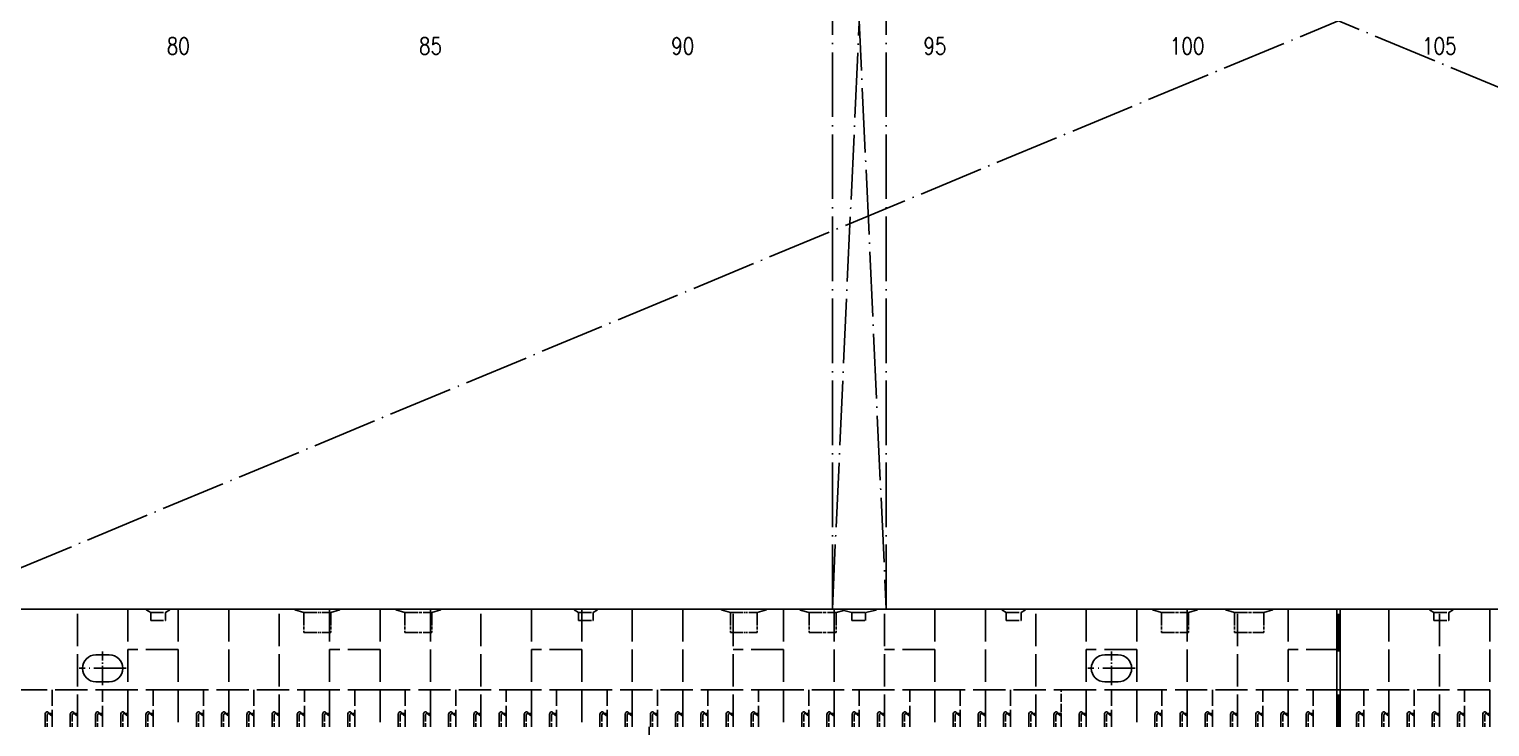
# Model space of a CAD drawing. Extents: x 415194 to 563994, y 453377 to 495577.
# Drawn here: x 480630 to 502346, y 468260 to 478635 of the extents above; entities that cross this region are included whole.
import ezdxf
from ezdxf.enums import TextEntityAlignment as Align

# ---------------------------------------------------------------- set-up
doc = ezdxf.new("R2010")
doc.units = 0
doc.header["$LTSCALE"] = 40
doc.header["$MEASUREMENT"] = 0
for name, pattern in [('ACAD_ISO02W100', [15, 12, -3]), ('ACAD_ISO03W100', [30, 12, -18]), ('ACAD_ISO04W100', [30.5, 24, -3, 0.5, -3]), ('ACAD_ISO05W100', [34, 24, -3, 0.5, -3, 0.5, -3])]:
    doc.linetypes.add(name, pattern=pattern)
doc.layers.get('0').update_dxf_attribs({"linetype": 'CONTINUOUS'})
for name, color, linetype in [('C-CEN', 4, 'ACAD_ISO04W100'), ('C-CON', 4, 'CONTINUOUS'), ('C-DAS', 4, 'ACAD_ISO02W100'), ('FRAME', 7, 'CONTINUOUS'), ('Y-CON', 2, 'CONTINUOUS'), ('Y-DAS', 2, 'ACAD_ISO02W100'), ('Y-H', 2, 'ACAD_ISO03W100')]:
    doc.layers.add(name, color=color, linetype=linetype)
doc.styles.add('ROMANS', font='romans.shx', dxfattribs={"width": 0.75, "height": 250, "bigfont": 'hzdx.shx'})

# ---------------------------------------------------------------- blocks, each defined once
blk = doc.blocks.new('A$C771200ED')
at = {"layer": 'C-CON', "linetype": 'ACAD_ISO05W100', "ltscale": 0.2}
for p, q in [((135, 350), (535, 350)), ((135, 50), (135, 350)), ((535, 50), (535, 350)), ((0, 12), (135, 50)), ((0, 12), (0, 0)), ((135, 50), (535, 50)), ((670, 12), (535, 50)), ((670, 12), (670, 0))]:
    blk.add_line(p, q, dxfattribs=at)

msp = doc.modelspace()

# ---------------------------------------------------------------- linework, layer by layer
for p, q in [((493221.4, 469995.4), (493221.4, 470010.4)), ((500071.4, 470010.4), (500071.4, 468260.4)), ((500121.4, 470010.4), (500121.4, 468260.4)), ((481821.4, 469330.4), (481621.4, 469330.4)), ((496821.4, 469330.4), (496621.4, 469330.4)), ((481621.4, 468930.4), (481821.4, 468930.4)), ((496621.4, 468930.4), (496821.4, 468930.4)), ((480866.4, 468442.3), (480866.4, 468260.4)), ((481241.4, 468442.3), (481241.4, 468260.4)), ((481616.4, 468442.3), (481616.4, 468260.4)), ((481991.4, 468442.3), (481991.4, 468260.4)), ((482366.4, 468442.3), (482366.4, 468260.4)), ((483116.4, 468442.3), (483116.4, 468260.4)), ((483491.4, 468442.3), (483491.4, 468260.4)), ((483866.4, 468442.3), (483866.4, 468260.4)), ((484241.4, 468442.3), (484241.4, 468260.4)), ((484616.4, 468442.3), (484616.4, 468260.4)), ((484991.4, 468442.3), (484991.4, 468260.4)), ((485366.4, 468442.3), (485366.4, 468260.4)), ((486116.4, 468442.3), (486116.4, 468260.4)), ((486491.4, 468442.3), (486491.4, 468260.4)), ((486866.4, 468442.3), (486866.4, 468260.4)), ((487241.4, 468442.3), (487241.4, 468260.4)), ((487616.4, 468442.3), (487616.4, 468260.4)), ((487991.4, 468442.3), (487991.4, 468260.4)), ((488366.4, 468442.3), (488366.4, 468260.4)), ((489116.4, 468442.3), (489116.4, 468260.4)), ((489491.4, 468442.3), (489491.4, 468260.4)), ((489866.4, 468442.3), (489866.4, 468260.4)), ((490241.4, 468442.3), (490241.4, 468260.4)), ((490616.4, 468442.3), (490616.4, 468260.4)), ((490991.4, 468442.3), (490991.4, 468260.4)), ((491366.4, 468442.3), (491366.4, 468260.4)), ((492116.4, 468442.3), (492116.4, 468260.4)), ((492491.4, 468442.3), (492491.4, 468260.4)), ((492866.4, 468442.3), (492866.4, 468260.4)), ((493241.4, 468442.3), (493241.4, 468260.4)), ((493616.4, 468442.3), (493616.4, 468260.4)), ((494366.4, 468442.3), (494366.4, 468260.4)), ((494741.4, 468442.3), (494741.4, 468260.4)), ((495116.4, 468442.3), (495116.4, 468260.4)), ((495491.4, 468442.3), (495491.4, 468260.4)), ((495866.4, 468442.3), (495866.4, 468260.4)), ((496241.4, 468442.3), (496241.4, 468260.4)), ((496616.4, 468442.3), (496616.4, 468260.4)), ((497366.4, 468442.3), (497366.4, 468260.4)), ((497741.4, 468442.3), (497741.4, 468260.4)), ((498116.4, 468442.3), (498116.4, 468260.4)), ((498491.4, 468442.3), (498491.4, 468260.4)), ((498866.4, 468442.3), (498866.4, 468260.4)), ((499241.4, 468442.3), (499241.4, 468260.4)), ((499616.4, 468442.3), (499616.4, 468260.4)), ((500366.4, 468442.3), (500366.4, 468260.4)), ((500741.4, 468442.3), (500741.4, 468260.4)), ((501116.4, 468442.3), (501116.4, 468260.4)), ((501491.4, 468442.3), (501491.4, 468260.4)), ((501866.4, 468442.3), (501866.4, 468260.4)), ((502241.4, 468442.3), (502241.4, 468260.4)), ((489845.9, 468260.4), (489845.9, 464600))]:
    msp.add_line(p, q)
for centre, radius, start, end in [((481621.4, 469130.4), 200, 90, 270), ((481821.4, 469130.4), 200, 270, 90), ((496621.4, 469130.4), 200, 90, 270), ((496821.4, 469130.4), 200, 270, 90), ((480916.4, 468442.3), 50, 139.69951, 180), ((480897.3, 468458.4), 25, 4.37837, 139.69951), ((480921.4, 468435.4), 25, 90, 180), ((481291.4, 468442.3), 50, 139.69951, 180), ((481272.3, 468458.4), 25, 4.37837, 139.69951), ((481296.4, 468435.4), 25, 90, 180), ((481666.4, 468442.3), 50, 139.69951, 180), ((481647.3, 468458.4), 25, 4.37837, 139.69951), ((481671.4, 468435.4), 25, 90, 180), ((482041.4, 468442.3), 50, 139.69951, 180), ((482022.3, 468458.4), 25, 4.37837, 139.69951), ((482046.4, 468435.4), 25, 90, 180), ((482416.4, 468442.3), 50, 139.69951, 180), ((482397.3, 468458.4), 25, 4.37837, 139.69951), ((482421.4, 468435.4), 25, 90, 180), ((483166.4, 468442.3), 50, 139.69951, 180), ((483147.3, 468458.4), 25, 4.37837, 139.69951), ((483171.4, 468435.4), 25, 90, 180), ((483541.4, 468442.3), 50, 139.69951, 180), ((483522.3, 468458.4), 25, 4.37837, 139.69951), ((483546.4, 468435.4), 25, 90, 180), ((483916.4, 468442.3), 50, 139.69951, 180), ((483897.3, 468458.4), 25, 4.37837, 139.69951), ((483921.4, 468435.4), 25, 90, 180), ((484291.4, 468442.3), 50, 139.69951, 180), ((484272.3, 468458.4), 25, 4.37837, 139.69951), ((484296.4, 468435.4), 25, 90, 180), ((484666.4, 468442.3), 50, 139.69951, 180), ((484647.3, 468458.4), 25, 4.37837, 139.69951), ((484671.4, 468435.4), 25, 90, 180), ((485041.4, 468442.3), 50, 139.69951, 180), ((485022.3, 468458.4), 25, 4.37837, 139.69951), ((485046.4, 468435.4), 25, 90, 180), ((485416.4, 468442.3), 50, 139.69951, 180), ((485397.3, 468458.4), 25, 4.37837, 139.69951), ((485421.4, 468435.4), 25, 90, 180), ((486166.4, 468442.3), 50, 139.69951, 180), ((486147.3, 468458.4), 25, 4.37837, 139.69951), ((486171.4, 468435.4), 25, 90, 180), ((486541.4, 468442.3), 50, 139.69951, 180), ((486522.3, 468458.4), 25, 4.37837, 139.69951), ((486546.4, 468435.4), 25, 90, 180), ((486916.4, 468442.3), 50, 139.69951, 180), ((486897.3, 468458.4), 25, 4.37837, 139.69951), ((486921.4, 468435.4), 25, 90, 180), ((487291.4, 468442.3), 50, 139.69951, 180), ((487272.3, 468458.4), 25, 4.37837, 139.69951), ((487296.4, 468435.4), 25, 90, 180), ((487666.4, 468442.3), 50, 139.69951, 180), ((487647.3, 468458.4), 25, 4.37837, 139.69951), ((487671.4, 468435.4), 25, 90, 180), ((488041.4, 468442.3), 50, 139.69951, 180), ((488022.3, 468458.4), 25, 4.37837, 139.69951), ((488046.4, 468435.4), 25, 90, 180), ((488416.4, 468442.3), 50, 139.69951, 180), ((488397.3, 468458.4), 25, 4.37837, 139.69951), ((488421.4, 468435.4), 25, 90, 180), ((489166.4, 468442.3), 50, 139.69951, 180), ((489147.3, 468458.4), 25, 4.37837, 139.69951), ((489171.4, 468435.4), 25, 90, 180), ((489541.4, 468442.3), 50, 139.69951, 180), ((489522.3, 468458.4), 25, 4.37837, 139.69951), ((489546.4, 468435.4), 25, 90, 180), ((489916.4, 468442.3), 50, 139.69951, 180), ((489897.3, 468458.4), 25, 4.37837, 139.69951), ((489921.4, 468435.4), 25, 90, 180), ((490291.4, 468442.3), 50, 139.69951, 180), ((490272.3, 468458.4), 25, 4.37837, 139.69951), ((490296.4, 468435.4), 25, 90, 180), ((490666.4, 468442.3), 50, 139.69951, 180), ((490647.3, 468458.4), 25, 4.37837, 139.69951), ((490671.4, 468435.4), 25, 90, 180), ((491041.4, 468442.3), 50, 139.69951, 180), ((491022.3, 468458.4), 25, 4.37837, 139.69951), ((491046.4, 468435.4), 25, 90, 180), ((491416.4, 468442.3), 50, 139.69951, 180), ((491397.3, 468458.4), 25, 4.37837, 139.69951), ((491421.4, 468435.4), 25, 90, 180), ((492166.4, 468442.3), 50, 139.69951, 180), ((492147.3, 468458.4), 25, 4.37837, 139.69951), ((492171.4, 468435.4), 25, 90, 180), ((492541.4, 468442.3), 50, 139.69951, 180), ((492522.3, 468458.4), 25, 4.37837, 139.69951), ((492546.4, 468435.4), 25, 90, 180), ((492916.4, 468442.3), 50, 139.69951, 180), ((492897.3, 468458.4), 25, 4.37837, 139.69951), ((492921.4, 468435.4), 25, 90, 180), ((493291.4, 468442.3), 50, 139.69951, 180), ((493272.3, 468458.4), 25, 4.37837, 139.69951), ((493296.4, 468435.4), 25, 90, 180), ((493666.4, 468442.3), 50, 139.69951, 180), ((493647.3, 468458.4), 25, 4.37837, 139.69951), ((493671.4, 468435.4), 25, 90, 180), ((494416.4, 468442.3), 50, 139.69951, 180), ((494397.3, 468458.4), 25, 4.37837, 139.69951), ((494421.4, 468435.4), 25, 90, 180), ((494791.4, 468442.3), 50, 139.69951, 180), ((494772.3, 468458.4), 25, 4.37837, 139.69951), ((494796.4, 468435.4), 25, 90, 180), ((495166.4, 468442.3), 50, 139.69951, 180), ((495147.3, 468458.4), 25, 4.37837, 139.69951), ((495171.4, 468435.4), 25, 90, 180), ((495541.4, 468442.3), 50, 139.69951, 180), ((495522.3, 468458.4), 25, 4.37837, 139.69951), ((495546.4, 468435.4), 25, 90, 180), ((495916.4, 468442.3), 50, 139.69951, 180), ((495897.3, 468458.4), 25, 4.37837, 139.69951), ((495921.4, 468435.4), 25, 90, 180), ((496291.4, 468442.3), 50, 139.69951, 180), ((496272.3, 468458.4), 25, 4.37837, 139.69951), ((496296.4, 468435.4), 25, 90, 180), ((496666.4, 468442.3), 50, 139.69951, 180), ((496647.3, 468458.4), 25, 4.37837, 139.69951), ((496671.4, 468435.4), 25, 90, 180), ((497416.4, 468442.3), 50, 139.69951, 180), ((497397.3, 468458.4), 25, 4.37837, 139.69951), ((497421.4, 468435.4), 25, 90, 180), ((497791.4, 468442.3), 50, 139.69951, 180), ((497772.3, 468458.4), 25, 4.37837, 139.69951), ((497796.4, 468435.4), 25, 90, 180), ((498166.4, 468442.3), 50, 139.69951, 180), ((498147.3, 468458.4), 25, 4.37837, 139.69951), ((498171.4, 468435.4), 25, 90, 180), ((498541.4, 468442.3), 50, 139.69951, 180), ((498522.3, 468458.4), 25, 4.37837, 139.69951), ((498546.4, 468435.4), 25, 90, 180), ((498916.4, 468442.3), 50, 139.69951, 180), ((498897.3, 468458.4), 25, 4.37837, 139.69951), ((498921.4, 468435.4), 25, 90, 180), ((499291.4, 468442.3), 50, 139.69951, 180), ((499272.3, 468458.4), 25, 4.37837, 139.69951), ((499296.4, 468435.4), 25, 90, 180), ((499666.4, 468442.3), 50, 139.69951, 180), ((499647.3, 468458.4), 25, 4.37837, 139.69951), ((499671.4, 468435.4), 25, 90, 180), ((500416.4, 468442.3), 50, 139.69951, 180), ((500397.3, 468458.4), 25, 4.37837, 139.69951), ((500421.4, 468435.4), 25, 90, 180), ((500791.4, 468442.3), 50, 139.69951, 180), ((500772.3, 468458.4), 25, 4.37837, 139.69951), ((500796.4, 468435.4), 25, 90, 180), ((501166.4, 468442.3), 50, 139.69951, 180), ((501147.3, 468458.4), 25, 4.37837, 139.69951), ((501171.4, 468435.4), 25, 90, 180), ((501541.4, 468442.3), 50, 139.69951, 180), ((501522.3, 468458.4), 25, 4.37837, 139.69951), ((501546.4, 468435.4), 25, 90, 180), ((501916.4, 468442.3), 50, 139.69951, 180), ((501897.3, 468458.4), 25, 4.37837, 139.69951), ((501921.4, 468435.4), 25, 90, 180), ((502291.4, 468442.3), 50, 139.69951, 180), ((502272.3, 468458.4), 25, 4.37837, 139.69951), ((502296.4, 468435.4), 25, 90, 180)]:
    msp.add_arc(centre, radius, start, end)
at = {"layer": 'C-CEN'}
for p, q in [((479234.3, 487422.5), (520948.9, 470102.2)), ((479243.9, 470102.2), (520948.9, 487418.5)), ((492571.4, 487510.4), (493371.4, 470010.4)), ((492571.4, 470010.4), (493371.4, 487510.4)), ((492571.4, 470010.4), (492571.4, 487510.4)), ((493371.4, 470010.4), (493371.4, 487510.4))]:
    msp.add_line(p, q, dxfattribs=at)
at = {"layer": 'C-CEN', "ltscale": 0.3}
for p, q in [((481721.4, 468880.4), (481721.4, 469380.4)), ((496721.4, 468880.4), (496721.4, 469380.4))]:
    msp.add_line(p, q, dxfattribs=at)
at = {"layer": 'C-CEN', "ltscale": 0.5}
for p, q in [((482071.4, 469130.4), (481371.4, 469130.4)), ((497071.4, 469130.4), (496371.4, 469130.4))]:
    msp.add_line(p, q, dxfattribs=at)
at = {"layer": 'C-CON', "linetype": 'ACAD_ISO05W100', "ltscale": 0.2}
for p, q in [((482371.4, 470010.4), (482371.4, 469998.4)), ((482436.4, 469960.4), (482371.4, 469998.4)), ((482436.4, 469960.4), (482656.4, 469960.4)), ((482436.4, 469960.4), (482436.4, 469840.4)), ((482436.4, 469960.4), (482656.4, 469960.4)), ((482656.4, 469960.4), (482721.4, 469998.4)), ((482656.4, 469960.4), (482656.4, 469840.4)), ((482721.4, 470010.4), (482721.4, 469998.4)), ((488731.4, 470010.4), (488731.4, 469998.4)), ((488796.4, 469960.4), (488731.4, 469998.4)), ((488796.4, 469960.4), (489016.4, 469960.4)), ((488796.4, 469960.4), (488796.4, 469840.4)), ((488796.4, 469960.4), (489016.4, 469960.4)), ((489016.4, 469960.4), (489081.4, 469998.4)), ((489016.4, 469960.4), (489016.4, 469840.4)), ((489081.4, 470010.4), (489081.4, 469998.4)), ((492091.4, 469995.4), (492091.4, 470010.4)), ((492226.4, 469960.4), (492091.4, 469995.4)), ((492226.4, 469960.4), (492626.4, 469960.4)), ((492226.4, 469960.4), (492226.4, 469660.4)), ((492626.4, 469960.4), (492742.8, 469990.5)), ((492626.4, 469960.4), (492626.4, 469660.4)), ((492742.8, 469990.5), (492742.8, 470010.4)), ((492742.8, 469990.5), (492861.4, 469960.4)), ((492861.4, 469960.4), (493066.4, 469960.4)), ((492861.4, 469960.4), (492861.4, 469840.4)), ((493221.4, 469995.4), (493066.4, 469960.4)), ((493066.4, 469960.4), (493066.4, 469840.4)), ((495091.4, 470010.4), (495091.4, 469998.4)), ((495156.4, 469960.4), (495091.4, 469998.4)), ((495156.4, 469960.4), (495376.4, 469960.4)), ((495156.4, 469960.4), (495156.4, 469840.4)), ((495376.4, 469960.4), (495441.4, 469998.4)), ((495376.4, 469960.4), (495376.4, 469840.4)), ((495441.4, 470010.4), (495441.4, 469998.4)), ((498416.4, 469998.4), (498416.4, 470010.4)), ((498551.4, 469960.4), (498416.4, 469998.4)), ((498551.4, 469960.4), (498986.4, 469960.4)), ((498551.4, 469960.4), (498551.4, 469660.4)), ((498986.4, 469960.4), (499121.4, 469998.4)), ((498986.4, 469960.4), (498986.4, 469660.4)), ((499121.4, 469998.4), (499121.4, 470010.4)), ((501451.4, 470010.4), (501451.4, 469998.4)), ((501516.4, 469960.4), (501451.4, 469998.4)), ((501516.4, 469960.4), (501736.4, 469960.4)), ((501516.4, 469960.4), (501516.4, 469840.4)), ((501736.4, 469960.4), (501801.4, 469998.4)), ((501736.4, 469960.4), (501736.4, 469840.4)), ((501801.4, 470010.4), (501801.4, 469998.4)), ((482436.4, 469840.4), (482656.4, 469840.4)), ((488796.4, 469840.4), (489016.4, 469840.4)), ((492861.4, 469840.4), (493066.4, 469840.4)), ((495156.4, 469840.4), (495376.4, 469840.4)), ((501516.4, 469840.4), (501736.4, 469840.4)), ((492226.4, 469660.4), (492626.4, 469660.4)), ((498551.4, 469660.4), (498986.4, 469660.4))]:
    msp.add_line(p, q, dxfattribs=at)
at = {"layer": 'C-DAS'}
for p, q in [((481346.4, 468260.4), (481346.4, 470010.4)), ((482096.4, 470010.4), (482096.4, 468260.4)), ((483596.4, 470010.4), (483596.4, 468260.4)), ((484346.4, 468260.4), (484346.4, 470010.4)), ((485096.4, 470010.4), (485096.4, 468260.4)), ((486596.4, 470010.4), (486596.4, 468260.4)), ((487346.4, 468260.4), (487346.4, 470010.4)), ((488096.4, 470010.4), (488096.4, 468260.4)), ((489596.4, 470010.4), (489596.4, 468260.4)), ((490346.4, 470010.4), (490346.4, 468260.4)), ((491096.4, 468260.4), (491096.4, 470010.4)), ((492596.4, 470010.4), (492596.4, 468260.4)), ((493346.4, 468260.4), (493346.4, 470010.4)), ((494846.4, 470010.4), (494846.4, 468260.4)), ((495596.4, 468260.4), (495596.4, 470010.4)), ((496346.4, 470010.4), (496346.4, 468260.4)), ((497846.4, 470010.4), (497846.4, 468260.4)), ((498596.4, 468260.4), (498596.4, 470010.4)), ((499346.4, 470010.4), (499346.4, 468260.4)), ((500846.4, 470010.4), (500846.4, 468260.4)), ((501596.4, 468260.4), (501596.4, 470010.4)), ((502346.4, 470010.4), (502346.4, 468260.4)), ((482096.4, 468810.4), (479096.4, 468810.4)), ((485096.4, 468810.4), (482846.4, 468810.4)), ((488096.4, 468810.4), (485846.4, 468810.4)), ((491096.4, 468810.4), (488846.4, 468810.4)), ((493346.4, 468810.4), (491846.4, 468810.4)), ((496346.4, 468810.4), (494096.4, 468810.4)), ((499346.4, 468810.4), (497096.4, 468810.4)), ((502346.4, 468810.4), (500096.4, 468810.4))]:
    msp.add_line(p, q, dxfattribs=at)
at = {"layer": 'C-DAS', "ltscale": 0.2}
for p, q in [((480896.4, 468435.4), (480896.4, 468260.4)), ((481271.4, 468435.4), (481271.4, 468260.4)), ((481646.4, 468435.4), (481646.4, 468260.4)), ((482021.4, 468435.4), (482021.4, 468260.4)), ((482396.4, 468435.4), (482396.4, 468260.4)), ((483146.4, 468435.4), (483146.4, 468260.4)), ((483521.4, 468435.4), (483521.4, 468260.4)), ((483896.4, 468435.4), (483896.4, 468260.4)), ((484271.4, 468435.4), (484271.4, 468260.4)), ((484646.4, 468435.4), (484646.4, 468260.4)), ((485021.4, 468435.4), (485021.4, 468260.4)), ((485396.4, 468435.4), (485396.4, 468260.4)), ((486146.4, 468435.4), (486146.4, 468260.4)), ((486521.4, 468435.4), (486521.4, 468260.4)), ((486896.4, 468435.4), (486896.4, 468260.4)), ((487271.4, 468435.4), (487271.4, 468260.4)), ((487646.4, 468435.4), (487646.4, 468260.4)), ((488021.4, 468435.4), (488021.4, 468260.4)), ((488396.4, 468435.4), (488396.4, 468260.4)), ((489146.4, 468435.4), (489146.4, 468260.4)), ((489521.4, 468435.4), (489521.4, 468260.4)), ((489896.4, 468435.4), (489896.4, 468260.4)), ((490271.4, 468435.4), (490271.4, 468260.4)), ((490646.4, 468435.4), (490646.4, 468260.4)), ((491021.4, 468435.4), (491021.4, 468260.4)), ((491396.4, 468435.4), (491396.4, 468260.4)), ((492146.4, 468435.4), (492146.4, 468260.4)), ((492521.4, 468435.4), (492521.4, 468260.4)), ((492896.4, 468435.4), (492896.4, 468260.4)), ((493271.4, 468435.4), (493271.4, 468260.4)), ((493646.4, 468435.4), (493646.4, 468260.4)), ((494396.4, 468435.4), (494396.4, 468260.4)), ((494771.4, 468435.4), (494771.4, 468260.4)), ((495146.4, 468435.4), (495146.4, 468260.4)), ((495521.4, 468435.4), (495521.4, 468260.4)), ((495896.4, 468435.4), (495896.4, 468260.4)), ((496271.4, 468435.4), (496271.4, 468260.4)), ((496646.4, 468435.4), (496646.4, 468260.4)), ((497396.4, 468435.4), (497396.4, 468260.4)), ((497771.4, 468435.4), (497771.4, 468260.4)), ((498146.4, 468435.4), (498146.4, 468260.4)), ((498521.4, 468435.4), (498521.4, 468260.4)), ((498896.4, 468435.4), (498896.4, 468260.4)), ((499271.4, 468435.4), (499271.4, 468260.4)), ((499646.4, 468435.4), (499646.4, 468260.4)), ((500396.4, 468435.4), (500396.4, 468260.4)), ((500771.4, 468435.4), (500771.4, 468260.4)), ((501146.4, 468435.4), (501146.4, 468260.4)), ((501521.4, 468435.4), (501521.4, 468260.4)), ((501896.4, 468435.4), (501896.4, 468260.4)), ((502271.4, 468435.4), (502271.4, 468260.4))]:
    msp.add_line(p, q, dxfattribs=at)
at = {"layer": 'Y-CON'}
msp.add_line((449096.4, 470010.4), (521096.4, 470010.4), dxfattribs=at)
for points in [[(480971.4, 468260.4), (480971.4, 468460.4), (480921.4, 468460.4), (480971.4, 468420.4)], [(481346.4, 468260.4), (481346.4, 468460.4), (481296.4, 468460.4), (481346.4, 468420.4)], [(481721.4, 468260.4), (481721.4, 468460.4), (481671.4, 468460.4), (481721.4, 468420.4)], [(482096.4, 468260.4), (482096.4, 468460.4), (482046.4, 468460.4), (482096.4, 468420.4)], [(482471.4, 468260.4), (482471.4, 468460.4), (482421.4, 468460.4), (482471.4, 468420.4)], [(483221.4, 468260.4), (483221.4, 468460.4), (483171.4, 468460.4), (483221.4, 468420.4)], [(483596.4, 468260.4), (483596.4, 468460.4), (483546.4, 468460.4), (483596.4, 468420.4)], [(483971.4, 468260.4), (483971.4, 468460.4), (483921.4, 468460.4), (483971.4, 468420.4)], [(484346.4, 468260.4), (484346.4, 468460.4), (484296.4, 468460.4), (484346.4, 468420.4)], [(484721.4, 468260.4), (484721.4, 468460.4), (484671.4, 468460.4), (484721.4, 468420.4)], [(485096.4, 468260.4), (485096.4, 468460.4), (485046.4, 468460.4), (485096.4, 468420.4)], [(485471.4, 468260.4), (485471.4, 468460.4), (485421.4, 468460.4), (485471.4, 468420.4)], [(486221.4, 468260.4), (486221.4, 468460.4), (486171.4, 468460.4), (486221.4, 468420.4)], [(486596.4, 468260.4), (486596.4, 468460.4), (486546.4, 468460.4), (486596.4, 468420.4)], [(486971.4, 468260.4), (486971.4, 468460.4), (486921.4, 468460.4), (486971.4, 468420.4)], [(487346.4, 468260.4), (487346.4, 468460.4), (487296.4, 468460.4), (487346.4, 468420.4)], [(487721.4, 468260.4), (487721.4, 468460.4), (487671.4, 468460.4), (487721.4, 468420.4)], [(488096.4, 468260.4), (488096.4, 468460.4), (488046.4, 468460.4), (488096.4, 468420.4)], [(488471.4, 468260.4), (488471.4, 468460.4), (488421.4, 468460.4), (488471.4, 468420.4)], [(489221.4, 468260.4), (489221.4, 468460.4), (489171.4, 468460.4), (489221.4, 468420.4)], [(489596.4, 468260.4), (489596.4, 468460.4), (489546.4, 468460.4), (489596.4, 468420.4)], [(489971.4, 468260.4), (489971.4, 468460.4), (489921.4, 468460.4), (489971.4, 468420.4)], [(490346.4, 468260.4), (490346.4, 468460.4), (490296.4, 468460.4), (490346.4, 468420.4)], [(490721.4, 468260.4), (490721.4, 468460.4), (490671.4, 468460.4), (490721.4, 468420.4)], [(491096.4, 468260.4), (491096.4, 468460.4), (491046.4, 468460.4), (491096.4, 468420.4)], [(491471.4, 468260.4), (491471.4, 468460.4), (491421.4, 468460.4), (491471.4, 468420.4)], [(492221.4, 468260.4), (492221.4, 468460.4), (492171.4, 468460.4), (492221.4, 468420.4)], [(492596.4, 468260.4), (492596.4, 468460.4), (492546.4, 468460.4), (492596.4, 468420.4)], [(492971.4, 468260.4), (492971.4, 468460.4), (492921.4, 468460.4), (492971.4, 468420.4)], [(493346.4, 468260.4), (493346.4, 468460.4), (493296.4, 468460.4), (493346.4, 468420.4)], [(493721.4, 468260.4), (493721.4, 468460.4), (493671.4, 468460.4), (493721.4, 468420.4)], [(494471.4, 468260.4), (494471.4, 468460.4), (494421.4, 468460.4), (494471.4, 468420.4)], [(494846.4, 468260.4), (494846.4, 468460.4), (494796.4, 468460.4), (494846.4, 468420.4)], [(495221.4, 468260.4), (495221.4, 468460.4), (495171.4, 468460.4), (495221.4, 468420.4)], [(495596.4, 468260.4), (495596.4, 468460.4), (495546.4, 468460.4), (495596.4, 468420.4)], [(495971.4, 468260.4), (495971.4, 468460.4), (495921.4, 468460.4), (495971.4, 468420.4)], [(496346.4, 468260.4), (496346.4, 468460.4), (496296.4, 468460.4), (496346.4, 468420.4)], [(496721.4, 468260.4), (496721.4, 468460.4), (496671.4, 468460.4), (496721.4, 468420.4)], [(497471.4, 468260.4), (497471.4, 468460.4), (497421.4, 468460.4), (497471.4, 468420.4)], [(497846.4, 468260.4), (497846.4, 468460.4), (497796.4, 468460.4), (497846.4, 468420.4)], [(498221.4, 468260.4), (498221.4, 468460.4), (498171.4, 468460.4), (498221.4, 468420.4)], [(498596.4, 468260.4), (498596.4, 468460.4), (498546.4, 468460.4), (498596.4, 468420.4)], [(498971.4, 468260.4), (498971.4, 468460.4), (498921.4, 468460.4), (498971.4, 468420.4)], [(499346.4, 468260.4), (499346.4, 468460.4), (499296.4, 468460.4), (499346.4, 468420.4)], [(499721.4, 468260.4), (499721.4, 468460.4), (499671.4, 468460.4), (499721.4, 468420.4)], [(500471.4, 468260.4), (500471.4, 468460.4), (500421.4, 468460.4), (500471.4, 468420.4)], [(500846.4, 468260.4), (500846.4, 468460.4), (500796.4, 468460.4), (500846.4, 468420.4)], [(501221.4, 468260.4), (501221.4, 468460.4), (501171.4, 468460.4), (501221.4, 468420.4)], [(501596.4, 468260.4), (501596.4, 468460.4), (501546.4, 468460.4), (501596.4, 468420.4)], [(501971.4, 468260.4), (501971.4, 468460.4), (501921.4, 468460.4), (501971.4, 468420.4)], [(502346.4, 468260.4), (502346.4, 468460.4), (502296.4, 468460.4), (502346.4, 468420.4)]]:
    msp.add_lwpolyline(points, dxfattribs=at)
at = {"layer": 'Y-DAS'}
for p, q in [((482846.4, 470010.4), (482846.4, 468260.4)), ((485846.4, 470010.4), (485846.4, 468260.4)), ((488846.4, 470010.4), (488846.4, 468260.4)), ((491846.4, 470010.4), (491846.4, 468260.4)), ((494096.4, 470010.4), (494096.4, 468260.4)), ((497096.4, 470010.4), (497096.4, 468260.4)), ((482846.4, 469410.4), (482096.4, 469410.4)), ((485846.4, 469410.4), (485096.4, 469410.4)), ((488846.4, 469410.4), (488096.4, 469410.4)), ((491846.4, 469410.4), (491096.4, 469410.4)), ((494096.4, 469410.4), (493346.4, 469410.4)), ((497096.4, 469410.4), (496346.4, 469410.4)), ((500096.4, 469410.4), (499346.4, 469410.4)), ((482846.4, 468810.4), (482096.4, 468810.4)), ((485846.4, 468810.4), (485096.4, 468810.4)), ((488846.4, 468810.4), (488096.4, 468810.4)), ((491846.4, 468810.4), (491096.4, 468810.4)), ((494096.4, 468810.4), (493346.4, 468810.4)), ((497096.4, 468810.4), (496346.4, 468810.4)), ((500096.4, 468810.4), (499346.4, 468810.4))]:
    msp.add_line(p, q, dxfattribs=at)
at = {"layer": 'Y-DAS', "ltscale": 0.5}
for p, q in [((480971.4, 468810.4), (480971.4, 468330.4)), ((481721.4, 468330.4), (481721.4, 468810.4)), ((482471.4, 468810.4), (482471.4, 468330.4)), ((483221.4, 468810.4), (483221.4, 468330.4)), ((483971.4, 468810.4), (483971.4, 468330.4)), ((484721.4, 468330.4), (484721.4, 468810.4)), ((485471.4, 468810.4), (485471.4, 468330.4)), ((486221.4, 468810.4), (486221.4, 468330.4)), ((486971.4, 468810.4), (486971.4, 468330.4)), ((487721.4, 468330.4), (487721.4, 468810.4)), ((488471.4, 468810.4), (488471.4, 468330.4)), ((489221.4, 468810.4), (489221.4, 468330.4)), ((489971.4, 468810.4), (489971.4, 468330.4)), ((490721.4, 468810.4), (490721.4, 468330.4)), ((491471.4, 468330.4), (491471.4, 468810.4)), ((492221.4, 468810.4), (492221.4, 468330.4)), ((492971.4, 468810.4), (492971.4, 468330.4)), ((493721.4, 468330.4), (493721.4, 468810.4)), ((494471.4, 468810.4), (494471.4, 468330.4)), ((495221.4, 468810.4), (495221.4, 468330.4)), ((496721.4, 468810.4), (496721.4, 468330.4)), ((497471.4, 468810.4), (497471.4, 468330.4)), ((498221.4, 468810.4), (498221.4, 468330.4)), ((498971.4, 468330.4), (498971.4, 468810.4)), ((499721.4, 468810.4), (499721.4, 468330.4)), ((500471.4, 468810.4), (500471.4, 468330.4)), ((501221.4, 468810.4), (501221.4, 468330.4)), ((501971.4, 468330.4), (501971.4, 468810.4))]:
    msp.add_line(p, q, dxfattribs=at)
at = {"layer": 'Y-DAS', "ltscale": 0.25}
msp.add_line((495971.4, 468330.4), (495971.4, 468810.4), dxfattribs=at)
at = {"layer": 'Y-H'}
for p, q in [((500096.4, 468260.4), (500096.4, 470010.4)), ((500096.4, 469860.4), (500096.4, 468260.4))]:
    msp.add_line(p, q, dxfattribs=at)

# ---------------------------------------------------------------- block references
at = {"xscale": -1, "rotation": 180.0000000000089}
for p in [(484580.6, 470010.4), (486080.6, 470010.4), (490920.6, 470010.4), (497331.4, 470010.4)]:
    msp.add_blockref('A$C771200ED', p, dxfattribs=at)

# ---------------------------------------------------------------- texts
at = {"layer": 'FRAME', "style": 'ROMANS', "width": 0.8}
for s, p in [('80', (482846.4, 478385.4)), ('85', (486596.4, 478385.4)), ('90', (490346.4, 478385.4)), ('95', (494096.4, 478385.4)), ('100', (497846.4, 478385.4)), ('105', (501596.4, 478385.4))]:
    msp.add_text(s, height=250, dxfattribs=at).set_placement(p, align=Align.MIDDLE)

doc.saveas('drawing.dxf')
